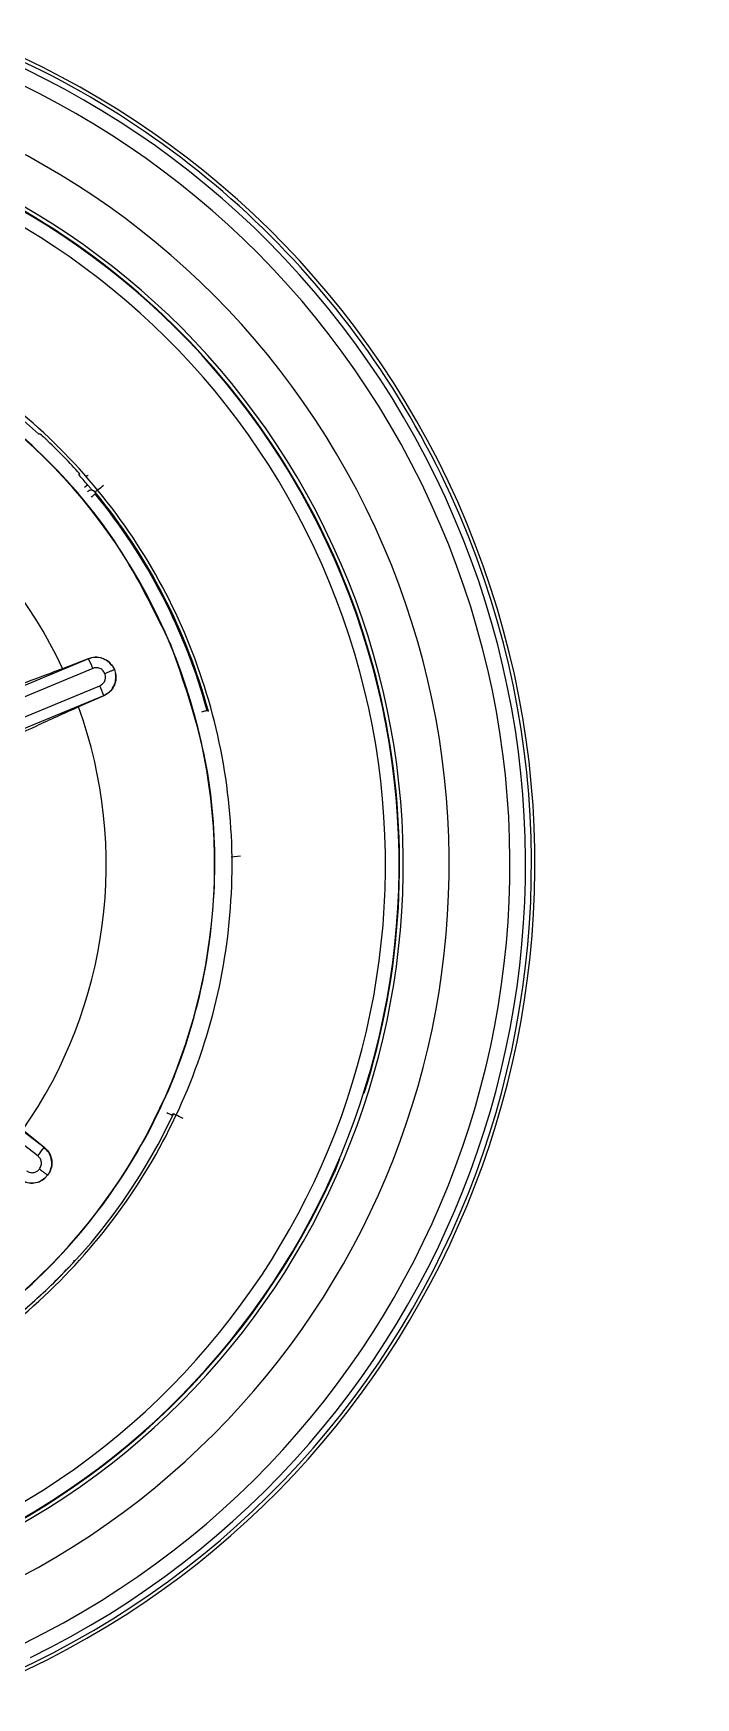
# Model space of a CAD drawing. Extents: x 939 to 1039, y 781 to 934.
# Drawn here: x 975.852 to 976.595, y 852.972 to 854.838 of the extents above; entities that cross this region are included whole.
import ezdxf

# ---------------------------------------------------------------- set-up
doc = ezdxf.new("R2010")
doc.units = 0
doc.header["$MEASUREMENT"] = 0
doc.layers.add('1', color=4, linetype='Continuous')

# ---------------------------------------------------------------- blocks, each defined once
blk = doc.blocks.new('Envoy')
at = {"layer": '1', "color": 3, "linetype": 'Continuous', "lineweight": 25}
for p, q in [((37.2039, 55.2145), (37.2056, 55.2145)), ((37.2503, 55.1697), (37.2502, 55.1696)), ((37.2555, 55.1546), (37.2589, 55.1575)), ((37.258, 55.1673), (37.2581, 55.1674)), ((37.3527, 54.9771), (37.3524, 54.9769)), ((37.2599, 54.9623), (36.8629, 54.7973)), ((37.2646, 54.9515), (36.8676, 54.7864)), ((37.231, 54.9515), (37.2598, 54.9627)), ((37.2599, 54.9623), (37.2598, 54.9627)), ((37.2867, 54.9542), (37.2889, 54.9502)), ((37.2889, 54.9502), (37.2902, 54.9459)), ((36.8753, 54.7678), (37.2726, 54.9322)), ((36.8796, 54.7569), (37.277, 54.9212)), ((37.2771, 54.9209), (37.2488, 54.9084)), ((37.2771, 54.9209), (37.277, 54.9212)), ((37.4201, 54.7401), (37.4303, 54.7415)), ((37.2031, 54.4049), (36.8616, 54.6662)), ((37.2101, 54.4143), (36.8686, 54.6757)), ((37.1862, 54.434), (37.2103, 54.4146)), ((37.2101, 54.4143), (37.2103, 54.4146)), ((37.2165, 54.3871), (37.2141, 54.3832)), ((37.5413, 54.4014), (37.5358, 54.3868)), ((37.2141, 54.3832), (37.211, 54.3799))]:
    blk.add_line(p, q, dxfattribs=at)
at = {"layer": '1', "color": 3, "linetype": 'Continuous', "lineweight": 25, "flags": 128}
for points in [[(37.2594, 55.1678), (37.2594, 55.1678), (37.2581, 55.1674)], [(37.2766, 55.1567), (37.2749, 55.1552), (37.2732, 55.1538), (37.2716, 55.1525), (37.2702, 55.1514), (37.2691, 55.1505), (37.2682, 55.1498), (37.2677, 55.1493), (37.2675, 55.1492)], [(37.2628, 55.1436), (37.2637, 55.1444), (37.2646, 55.1451), (37.2654, 55.1457), (37.266, 55.1463), (37.2666, 55.1467), (37.267, 55.1471), (37.2673, 55.1473), (37.2674, 55.1474)], [(37.2675, 55.1491), (37.2674, 55.1482), (37.2674, 55.1474)], [(37.3872, 54.9029), (37.3883, 54.9032), (37.3894, 54.9035), (37.3904, 54.9038), (37.3912, 54.904), (37.3919, 54.9042), (37.3925, 54.9044), (37.3928, 54.9045), (37.3929, 54.9045)], [(37.3929, 54.9045), (37.3938, 54.9039), (37.3945, 54.9034)], [(37.3478, 54.4535), (37.3488, 54.453), (37.3498, 54.4525), (37.3507, 54.4521), (37.3515, 54.4517), (37.3522, 54.4514), (37.3527, 54.4511), (37.353, 54.451), (37.3531, 54.4509)], [(37.3553, 54.452), (37.3541, 54.4514), (37.3531, 54.4509)], [(37.366, 54.4469), (37.364, 54.4479), (37.362, 54.4488), (37.3601, 54.4497), (37.3585, 54.4505), (37.3572, 54.4511), (37.3562, 54.4516), (37.3556, 54.4518), (37.3553, 54.452)], [(37.2435, 54.288), (37.2435, 54.2871), (37.2435, 54.2863)]]:
    blk.add_lwpolyline(points, dxfattribs=at)
at = {"layer": '1', "color": 3, "linetype": 'Continuous', "lineweight": 25}
for centre, radius, start, end in [((36.7604, 54.7315), 1, 292.5227, 112.5227), ((36.7604, 54.7315), 0.9961, 26.0554, 116.0554), ((36.7604, 54.7315), 0.9895, 296.0554, 116.0554), ((36.7604, 54.7315), 0.972, 296.0554, 116.0554), ((36.7604, 54.7315), 0.9039, 296.3991, 116.0554), ((36.7604, 54.7315), 0.8524, 296.3991, 116.0554), ((36.7604, 54.7315), 0.8484, 342.4146, 96.0308), ((36.7604, 54.7315), 0.8477, 292.5227, 112.1679), ((36.7604, 54.7315), 0.8324, 292.5227, 112.1679), ((36.7604, 54.7315), 0.6557, 47.4486, 84.3648), ((36.7604, 54.7315), 0.6408, 22.5227, 112.5227), ((36.7604, 54.7315), 0.5194, 25.0553, 79.9161), ((36.7604, 54.7315), 0.6571, 41.8206, 46.2938), ((36.7604, 54.7315), 0.9961, 296.0554, 26.0554), ((36.7604, 54.7315), 0.6557, 40.5197, 41.8573), ((37.2629, 55.1454), 0.00591, 39.502, 133.3833), ((36.7604, 54.7315), 0.6557, 15.2992, 39.3648), ((36.7604, 54.7315), 0.6569, 15.1728, 39.4794), ((36.7604, 54.7315), 0.6408, 292.5227, 22.5227), ((37.0892, 54.8816), 0.1889, 21.7351, 25.3138), ((37.0969, 54.8565), 0.1913, 19.7586, 23.2918), ((36.7604, 54.7315), 0.5194, 325.0554, 19.9161), ((36.7604, 54.7315), 0.6573, 281.8189, 334.8328), ((37.0533, 54.5229), 0.1907, 321.7516, 325.2962), ((36.7604, 54.7315), 0.8484, 292.5227, 336.0308), ((36.7604, 54.7315), 0.9961, 206.0554, 296.0554), ((36.7604, 54.7315), 0.6571, 310.5197, 316.2938)]:
    blk.add_arc(centre, radius, start, end, dxfattribs=at)
for points, knots in [([(38.2624, 55.4309), (38.2327, 55.4945), (38.1732, 55.6222), (38.0544, 55.7981), (37.9582, 55.9011), (37.9102, 55.9525)], [0, 0, 0, 0, 0.332467, 0.666947, 1, 1, 1, 1]), ([(37.0134, 54.1214), (37.0524, 54.1402), (37.1304, 54.1778), (37.2306, 54.2619), (37.3133, 54.3623), (37.3747, 54.4774), (37.4125, 54.602), (37.4252, 54.7317), (37.4124, 54.8614), (37.3745, 54.9861), (37.313, 55.101), (37.2303, 55.2017), (37.1295, 55.2843), (37.0146, 55.3457), (36.8898, 55.3836), (36.7603, 55.3959), (36.6301, 55.3845), (36.5483, 55.3559), (36.5074, 55.3416)], [0, 0, 0, 0, 0.0625, 0.125, 0.1875, 0.25, 0.3125, 0.375, 0.4375, 0.5, 0.5625, 0.625, 0.6875, 0.75, 0.8125, 0.875, 0.9375, 1, 1, 1, 1]), ([(37.3527, 54.9771), (37.3344, 55.0149), (37.2978, 55.0906), (37.2163, 55.1878), (37.1188, 55.2682), (37.0071, 55.3277), (36.886, 55.3645), (36.7603, 55.3765), (36.6339, 55.3653), (36.5545, 55.3376), (36.5149, 55.3237)], [0, 0, 0, 0, 0.125, 0.25, 0.375, 0.5, 0.625, 0.75, 0.875001, 1, 1, 1, 1]), ([(37.2056, 55.2145), (37.2057, 55.2145), (37.2058, 55.2144), (37.2064, 55.214), (37.207, 55.2134), (37.2072, 55.2132)], [0, 0, 0, 0, 0.379801, 0.813362, 1, 1, 1, 1]), ([(37.2072, 55.2132), (37.2075, 55.213), (37.2082, 55.2124), (37.2098, 55.2109), (37.212, 55.2089), (37.2136, 55.2073), (37.2145, 55.2065)], [0, 0, 0, 0, 0.173951, 0.422166, 0.697234, 1, 1, 1, 1]), ([(37.2502, 55.1696), (37.2501, 55.1696), (37.2499, 55.1695), (37.2492, 55.1692), (37.2488, 55.169)], [0, 0, 0, 0, 0.59436, 1, 1, 1, 1]), ([(37.2595, 55.1679), (37.2593, 55.1678), (37.2587, 55.1674), (37.2581, 55.1673), (37.2576, 55.1672)], [0, 0, 0, 0, 0.3053017, 1, 1, 1, 1]), ([(37.2589, 55.1575), (37.2595, 55.1568), (37.2608, 55.1551), (37.2625, 55.153), (37.2639, 55.1518), (37.2647, 55.1512), (37.2654, 55.1508), (37.2663, 55.1503), (37.267, 55.1496), (37.2675, 55.1492)], [0, 0, 0, 0, 0.18716, 0.440869, 0.645972, 0.75572, 0.80506, 0.860556, 1, 1, 1, 1]), ([(37.2675, 55.1492), (37.2675, 55.1492), (37.2675, 55.1491), (37.2675, 55.1491), (37.2675, 55.1491)], [0, 0, 0, 0, 0.560868, 1, 1, 1, 1]), ([(37.006, 54.1392), (37.0439, 54.1575), (37.1196, 54.1941), (37.2168, 54.2757), (37.2971, 54.3731), (37.3567, 54.4848), (37.3934, 54.6059), (37.4054, 54.7316), (37.3943, 54.858), (37.3665, 54.9374), (37.3527, 54.9771)], [0, 0, 0, 0, 0.1249993, 0.25, 0.3749997, 0.5000002, 0.6250003, 0.7499998, 0.8749998, 1, 1, 1, 1]), ([(37.2598, 54.9627), (37.2623, 54.9634), (37.2672, 54.9648), (37.2749, 54.9636), (37.2819, 54.9601), (37.2852, 54.9562), (37.2867, 54.9542)], [0, 0, 0, 0, 0.259493, 0.513508, 0.760792, 1, 1, 1, 1]), ([(37.2867, 54.9542), (37.2851, 54.9562), (37.2819, 54.9601), (37.2749, 54.9635), (37.2672, 54.9645), (37.2624, 54.9631), (37.2599, 54.9623)], [0, 0, 0, 0, 0.250046, 0.500038, 0.750047, 1, 1, 1, 1]), ([(37.1391, 54.9178), (37.1529, 54.9226), (37.1797, 54.9319), (37.2142, 54.9451), (37.231, 54.9515)], [0, 0, 0, 0, 0.512285, 1, 1, 1, 1]), ([(37.2782, 54.9458), (37.2774, 54.9472), (37.2759, 54.9499), (37.272, 54.952), (37.2681, 54.9526), (37.2658, 54.9519), (37.2646, 54.9515)], [0, 0, 0, 0, 0.280926, 0.560287, 0.780597, 1, 1, 1, 1]), ([(37.2726, 54.9322), (37.274, 54.933), (37.2767, 54.9345), (37.2787, 54.9384), (37.2793, 54.9424), (37.2785, 54.9446), (37.2782, 54.9458)], [0, 0, 0, 0, 0.282457, 0.561928, 0.778118, 1, 1, 1, 1]), ([(37.277, 54.9212), (37.2792, 54.9224), (37.2837, 54.9248), (37.2883, 54.931), (37.2909, 54.9383), (37.2905, 54.9434), (37.2902, 54.9459)], [0, 0, 0, 0, 0.2499498, 0.4999434, 0.7499461, 1, 1, 1, 1]), ([(37.2902, 54.9459), (37.2905, 54.9433), (37.291, 54.9383), (37.2884, 54.9309), (37.2838, 54.9246), (37.2794, 54.9222), (37.2771, 54.9209)], [0, 0, 0, 0, 0.243215, 0.488269, 0.739099, 1, 1, 1, 1]), ([(37.2782, 54.9458), (37.2791, 54.9462), (37.2812, 54.9471), (37.2838, 54.9482), (37.286, 54.949), (37.2874, 54.9497), (37.2885, 54.9501), (37.2888, 54.9502), (37.2889, 54.9502)], [0, 0, 0, 0, 0.1641823, 0.3920113, 0.5297295, 0.6801032, 0.838711, 1, 1, 1, 1]), ([(37.2488, 54.9084), (37.2324, 54.901), (37.1987, 54.8859), (37.1732, 54.8735), (37.1601, 54.8672)], [0, 0, 0, 0, 0.487205, 1, 1, 1, 1]), ([(37.2049, 54.3903), (37.2057, 54.3916), (37.2073, 54.3943), (37.2072, 54.3987), (37.2057, 54.4024), (37.204, 54.404), (37.2031, 54.4049)], [0, 0, 0, 0, 0.2809475, 0.5603046, 0.7806019, 1, 1, 1, 1]), ([(37.2165, 54.3871), (37.2174, 54.3895), (37.2192, 54.3942), (37.2186, 54.4019), (37.2157, 54.4091), (37.212, 54.4126), (37.2101, 54.4143)], [0, 0, 0, 0, 0.2500483, 0.5000635, 0.7500365, 1, 1, 1, 1]), ([(37.2103, 54.4146), (37.2122, 54.4128), (37.2158, 54.4093), (37.2187, 54.4019), (37.2192, 54.3942), (37.2174, 54.3894), (37.2165, 54.3871)], [0, 0, 0, 0, 0.259524, 0.513524, 0.760818, 1, 1, 1, 1]), ([(37.1904, 54.3882), (37.1917, 54.3875), (37.1944, 54.3859), (37.1988, 54.3861), (37.2025, 54.3876), (37.2041, 54.3894), (37.2049, 54.3903)], [0, 0, 0, 0, 0.282449, 0.561962, 0.778087, 1, 1, 1, 1]), ([(37.2049, 54.3903), (37.2057, 54.3897), (37.2075, 54.3883), (37.2098, 54.3865), (37.2116, 54.3851), (37.2129, 54.3842), (37.2138, 54.3835), (37.214, 54.3833), (37.2141, 54.3832)], [0, 0, 0, 0, 0.164244, 0.392041, 0.529783, 0.680132, 0.838722, 1, 1, 1, 1]), ([(37.211, 54.3799), (37.2089, 54.3784), (37.2048, 54.3754), (37.1972, 54.374), (37.1894, 54.3748), (37.185, 54.3774), (37.1828, 54.3787)], [0, 0, 0, 0, 0.243254, 0.488218, 0.73914, 1, 1, 1, 1]), ([(37.183, 54.379), (37.1852, 54.3777), (37.1895, 54.375), (37.1972, 54.3741), (37.2048, 54.3755), (37.2089, 54.3784), (37.211, 54.3799)], [0, 0, 0, 0, 0.249969, 0.499929, 0.749969, 1, 1, 1, 1]), ([(37.2761, 52.9293), (37.2032, 52.9229), (37.0582, 52.9101), (36.8276, 52.9157), (36.6097, 52.9431), (36.406, 52.9876), (36.203, 53.054), (36.0041, 53.143), (35.8162, 53.2506), (35.6285, 53.3872), (35.4524, 53.5507), (35.2979, 53.7336), (35.1702, 53.9286), (35.0684, 54.1293), (35.0223, 54.2654), (34.9994, 54.3329)], [0, 0, 0, 0, 0.118578, 0.23567, 0.314474, 0.394114, 0.477413, 0.54198, 0.609013, 0.677364, 0.744674, 0.811161, 0.875321, 0.938134, 1, 1, 1, 1]), ([(37.2421, 54.2846), (37.2417, 54.2841), (37.2407, 54.283), (37.2383, 54.2804), (37.2364, 54.2784), (37.2355, 54.2774)], [0, 0, 0, 0, 0.302169, 0.656133, 1, 1, 1, 1]), ([(37.2435, 54.2863), (37.2434, 54.2862), (37.2433, 54.286), (37.2424, 54.2849), (37.2421, 54.2846)], [0, 0, 0, 0, 0.748614, 1, 1, 1, 1]), ([(38.2626, 54.1991), (38.233, 54.1353), (38.1736, 54.0075), (38.0551, 53.8315), (37.9592, 53.7282), (37.9113, 53.6767)], [0, 0, 0, 0, 0.332746, 0.667035, 1, 1, 1, 1])]:
    blk.add_open_spline(points, degree=3, knots=knots, dxfattribs=at)

msp = doc.modelspace()

# ---------------------------------------------------------------- block references
at = {"layer": '1'}
msp.add_blockref('Envoy', (938.6538, 799.1744), dxfattribs=at)

doc.saveas('drawing.dxf')
